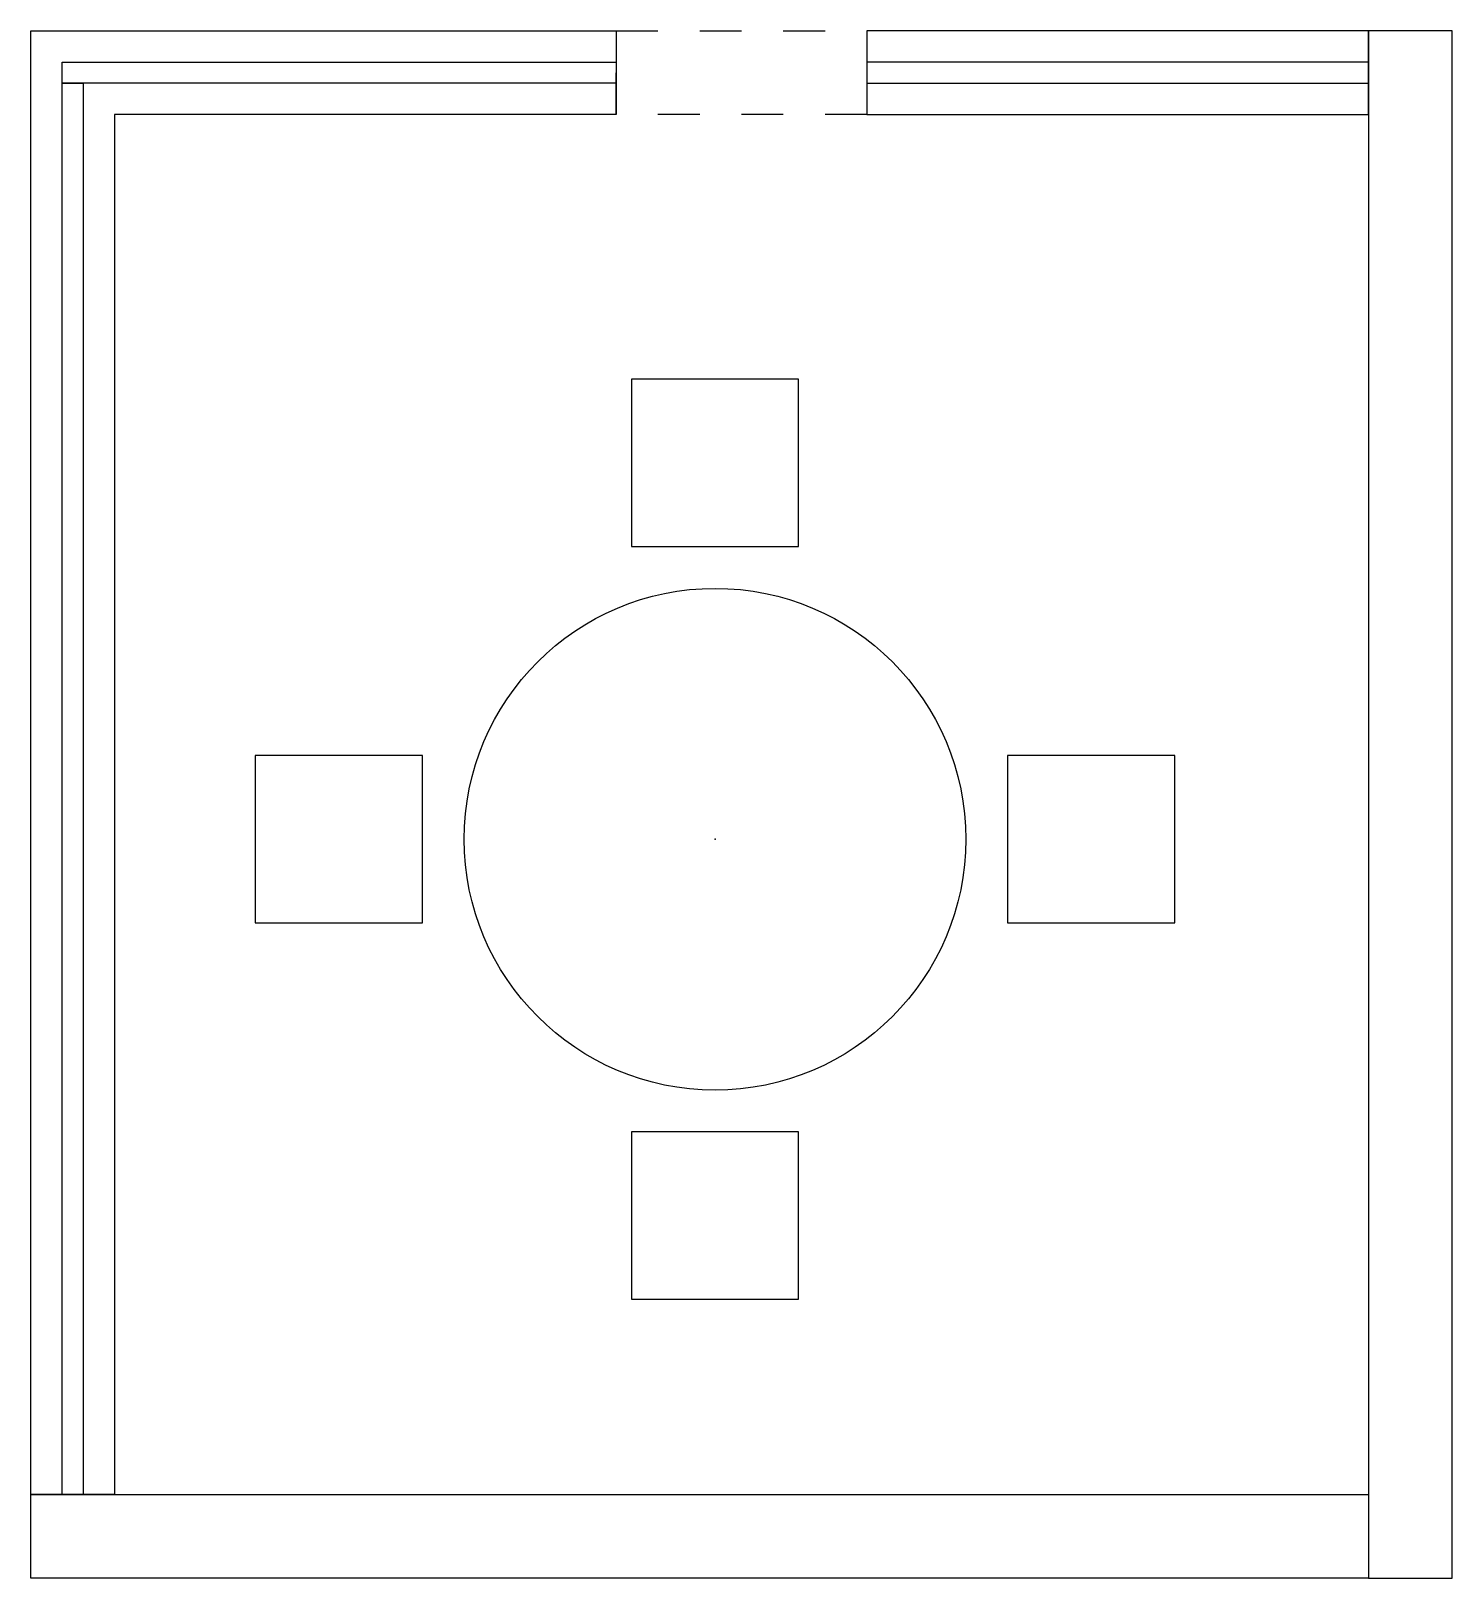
# Model space of a CAD drawing. Header units: metres. Extents: x 35.03 to 38.43, y -1.13 to 2.57.
import ezdxf

# ---------------------------------------------------------------- set-up
doc = ezdxf.new("R2010")
doc.units = ezdxf.units.M
doc.linetypes.add('Dashed', pattern=[0.01, 0.005, -0.005])
for name, color, linetype, true_color in [('墙体', 1, 'Continuous', 0xff0000), ('桌子', 100, 'Continuous', 0x00ff32), ('椅子', 160, 'Continuous', 0x004cff), ('玻璃', 4, 'Continuous', 0x00ffe7)]:
    doc.layers.add(name, color=color, linetype=linetype, true_color=true_color)
doc.layers.add('虚线', color=7, linetype='Dashed')

msp = doc.modelspace()

# ---------------------------------------------------------------- linework, layer by layer
at = {"layer": '墙体'}
for points in [[(35.231, 2.5653), (36.431, 2.5653), (36.431, 2.3653), (35.231, 2.3653), (35.231, -0.9347), (35.031, -0.9347), (35.031, 2.5653)], [(38.231, 2.5653), (37.031, 2.5653), (37.031, 2.3653), (38.231, 2.3653)], [(38.431, -1.1347), (38.431, 2.5653), (38.231, 2.5653), (38.231, -1.1347)], [(38.231, -1.1347), (35.031, -1.1347), (35.031, -0.9347), (38.231, -0.9347)]]:
    msp.add_lwpolyline(points, close=True, dxfattribs=at)
at = {"layer": '桌子'}
msp.add_circle((36.6676, 0.6322), 0.6, dxfattribs=at)
at = {"layer": '椅子'}
for points in [[(36.8676, 1.7322), (36.4676, 1.7322), (36.4676, 1.3322), (36.8676, 1.3322)], [(35.5676, 0.8322), (35.5676, 0.4322), (35.9676, 0.4322), (35.9676, 0.8322)], [(37.7676, 0.4322), (37.7676, 0.8322), (37.3676, 0.8322), (37.3676, 0.4322)], [(36.4676, -0.4678), (36.8676, -0.4678), (36.8676, -0.0678), (36.4676, -0.0678)]]:
    msp.add_lwpolyline(points, close=True, dxfattribs=at)
at = {"layer": '玻璃'}
for points in [[(35.106, 2.4903), (36.431, 2.4903), (36.431, 2.4403), (35.106, 2.4403)], [(38.231, 2.4903), (37.031, 2.4903), (37.031, 2.4403), (38.231, 2.4403)], [(35.106, -0.9347), (35.106, 2.4403), (35.156, 2.4403), (35.156, -0.9347)]]:
    msp.add_lwpolyline(points, close=True, dxfattribs=at)
at = {"layer": '虚线'}
msp.add_lwpolyline([(36.431, 2.5653), (37.031, 2.5653), (37.031, 2.3653), (36.431, 2.3653)], close=True, dxfattribs=at)
msp.add_point((36.6676, 0.6322), dxfattribs=at)

doc.saveas('drawing.dxf')
